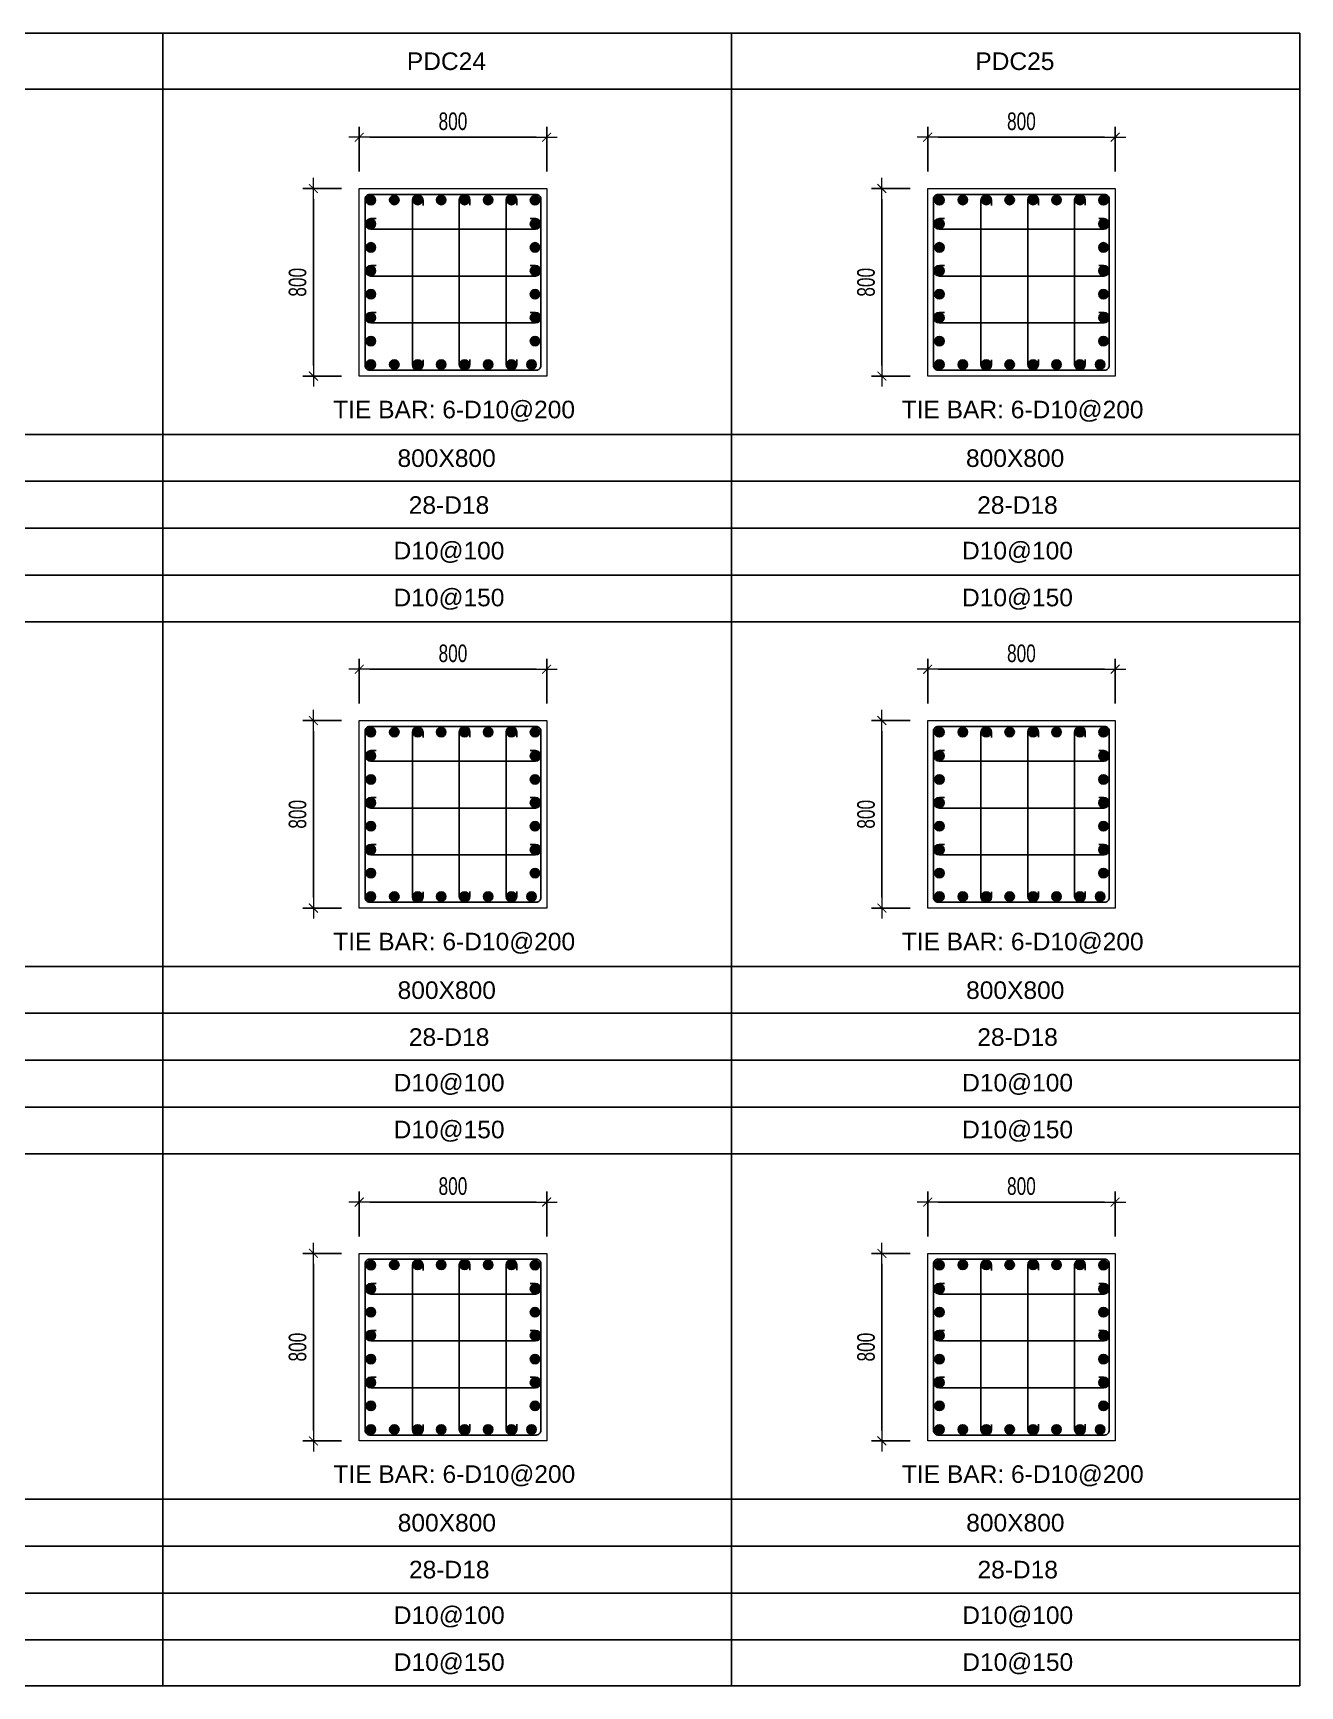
# Model space of a CAD drawing. Header units: millimetres. Extents: x 49323 to 598907, y -6102 to 181761.
# Drawn here: x 575085 to 580492, y 110784 to 117835 of the extents above; entities that cross this region are included whole.
import ezdxf
from ezdxf.enums import TextEntityAlignment as Align

# ---------------------------------------------------------------- set-up
doc = ezdxf.new("R2010")
doc.units = ezdxf.units.MM
doc.linetypes.add('CENTER2', pattern=[1.125, 0.75, -0.125, 0.125, -0.125])
doc.layers.get('Defpoints').update_dxf_attribs({"color": 151, "lineweight": 9})
for name, color, linetype in [('2', 2, 'Continuous'), ('CEN', 1, 'CENTER2'), ('STL', 3, 'Continuous'), ('TIT1', 3, 'Continuous')]:
    doc.layers.add(name, color=color, linetype=linetype)
doc.layers.add('NDC_S_CONTINUOUS', color=3, linetype='Continuous', lineweight=20)
doc.layers.add('NDC_S_DIM', color=1, linetype='Continuous', lineweight=15)
doc.styles.add('NDC_ARIAL', font='arial.ttf', dxfattribs={"width": 0.85})
doc.styles.add('NDC_DIM', font='', dxfattribs={"width": 0.75})
doc.styles.get('NDC_DIM').set_extended_font_data('Dotum')
doc.dimstyles.new('NDC_dim_30', dxfattribs={"dimscale": 30, "dimtxt": 2.5, "dimasz": 1.5, "dimexe": 1.5, "dimexo": 2.5, "dimgap": 1, "dimtad": 1, "dimdec": 0, "dimzin": 0, "dimdsep": 46, "dimtxsty": 'NDC_DIM', "dimblk": 'DIMMARK', "dimcen": 0.09, "dimdle": 1.2, "dimclrd": 1, "dimclre": 1, "dimclrt": 3, "dimadec": 0, "dimazin": 0, "dimtfac": 1, "dimtdec": 0, "dimtix": 1, "dimtofl": 0, "dimtmove": 0, "dimatfit": 3, "dimfxl": 8, "dimfxlon": 1, "dimtolj": 1, "dimtzin": 0, "dimarcsym": 0})

# ---------------------------------------------------------------- blocks, each defined once
blk = doc.blocks.new('8')
at = {"layer": '2'}
blk.add_hatch(color=256, dxfattribs=at).paths.add_polyline_path([(20, 0, 0.386127), (1.9, 19.9), (-1.9, 19.9, 0.386127), (-20, 0, 1)])
blk.add_circle((0, 0), 20, dxfattribs=at)
blk = doc.blocks.new('5')
at = {"layer": 'CEN', "rotation": 180}
blk.add_blockref('8', (0, 0), dxfattribs=at)
blk = doc.blocks.new('DIMMARK')
at = {"layer": 'NDC_S_DIM', "color": 1}
blk.add_line((-1.5, 0), (1, 0), dxfattribs=at)
at = {"layer": 'NDC_S_DIM', "color": 2, "const_width": 0.1}
blk.add_lwpolyline([(-0.42, -0.42), (0.42, 0.42)], dxfattribs=at)
blk = doc.blocks.new('*D1597')
at = {"layer": 'Defpoints', "color": 0, "ltscale": 40, "transparency": 16777216}
for p in [(577277.1, 112847.9), (576477.1, 112626.5), (577277.1, 112626.5)]:
    blk.add_point(p, dxfattribs=at)
at = {"layer": 'NDC_S_DIM', "color": 1, "lineweight": -2, "ltscale": 40, "transparency": 16777216}
for p, q in [((576477.1, 112701.5), (576477.1, 112892.9)), ((577277.1, 112701.5), (577277.1, 112892.9)), ((576522.1, 112847.9), (577232.1, 112847.9))]:
    blk.add_line(p, q, dxfattribs=at)
at = {"layer": 'NDC_S_DIM', "color": 1, "lineweight": -2, "ltscale": 40, "transparency": 16777216, "xscale": 45, "yscale": 45, "zscale": 45, "rotation": 180}
blk.add_blockref('DIMMARK', (576477.1, 112847.9), dxfattribs=at)
at = {"layer": 'NDC_S_DIM', "color": 1, "lineweight": -2, "ltscale": 40, "transparency": 16777216, "xscale": 45, "yscale": 45, "zscale": 45}
blk.add_blockref('DIMMARK', (577277.1, 112847.9), dxfattribs=at)
at = {"layer": 'NDC_S_DIM', "color": 3, "ltscale": 40, "transparency": 16777216, "insert": (576877.1, 112915.5), "char_height": 75, "attachment_point": 5, "style": 'NDC_DIM'}
blk.add_mtext('\\A1;800', dxfattribs=at)
blk = doc.blocks.new('*D1598')
at = {"layer": 'Defpoints', "color": 0, "ltscale": 40, "transparency": 16777216}
for p in [(576477.1, 112629.1), (576281.7, 111829.1), (576477.1, 111829.1)]:
    blk.add_point(p, dxfattribs=at)
at = {"layer": 'NDC_S_DIM', "color": 1, "lineweight": -2, "ltscale": 40, "transparency": 16777216}
for p, q in [((576402.1, 112629.1), (576236.7, 112629.1)), ((576281.7, 112584.1), (576281.7, 111874.1)), ((576402.1, 111829.1), (576236.7, 111829.1))]:
    blk.add_line(p, q, dxfattribs=at)
at = {"layer": 'NDC_S_DIM', "color": 1, "lineweight": -2, "ltscale": 40, "transparency": 16777216, "xscale": 45, "yscale": 45, "zscale": 45}
for p, rotation in [((576281.7, 112629.1), 90), ((576281.7, 111829.1), 270)]:
    blk.add_blockref('DIMMARK', p, dxfattribs=dict(at, rotation=rotation))
at = {"layer": 'NDC_S_DIM', "color": 3, "ltscale": 40, "transparency": 16777216, "insert": (576214.2, 112229.1), "char_height": 75, "attachment_point": 5, "rotation": 90, "style": 'NDC_DIM'}
blk.add_mtext('\\A1;800', dxfattribs=at)
blk = doc.blocks.new('*D1599')
at = {"layer": 'Defpoints', "color": 0, "ltscale": 40, "transparency": 16777216}
for p in [(577277.1, 115120.8), (576477.1, 114899.4), (577277.1, 114899.4)]:
    blk.add_point(p, dxfattribs=at)
at = {"layer": 'NDC_S_DIM', "color": 1, "lineweight": -2, "ltscale": 40, "transparency": 16777216}
for p, q in [((576477.1, 114974.4), (576477.1, 115165.8)), ((577277.1, 114974.4), (577277.1, 115165.8)), ((576522.1, 115120.8), (577232.1, 115120.8))]:
    blk.add_line(p, q, dxfattribs=at)
at = {"layer": 'NDC_S_DIM', "color": 1, "lineweight": -2, "ltscale": 40, "transparency": 16777216, "xscale": 45, "yscale": 45, "zscale": 45, "rotation": 180}
blk.add_blockref('DIMMARK', (576477.1, 115120.8), dxfattribs=at)
at = {"layer": 'NDC_S_DIM', "color": 1, "lineweight": -2, "ltscale": 40, "transparency": 16777216, "xscale": 45, "yscale": 45, "zscale": 45}
blk.add_blockref('DIMMARK', (577277.1, 115120.8), dxfattribs=at)
at = {"layer": 'NDC_S_DIM', "color": 3, "ltscale": 40, "transparency": 16777216, "insert": (576877.1, 115188.3), "char_height": 75, "attachment_point": 5, "style": 'NDC_DIM'}
blk.add_mtext('\\A1;800', dxfattribs=at)
blk = doc.blocks.new('*D1600')
at = {"layer": 'Defpoints', "color": 0, "ltscale": 40, "transparency": 16777216}
for p in [(576477.1, 114902), (576281.7, 114102), (576477.1, 114102)]:
    blk.add_point(p, dxfattribs=at)
at = {"layer": 'NDC_S_DIM', "color": 1, "lineweight": -2, "ltscale": 40, "transparency": 16777216}
for p, q in [((576402.1, 114902), (576236.7, 114902)), ((576281.7, 114857), (576281.7, 114147)), ((576402.1, 114102), (576236.7, 114102))]:
    blk.add_line(p, q, dxfattribs=at)
at = {"layer": 'NDC_S_DIM', "color": 1, "lineweight": -2, "ltscale": 40, "transparency": 16777216, "xscale": 45, "yscale": 45, "zscale": 45}
for p, rotation in [((576281.7, 114902), 90), ((576281.7, 114102), 270)]:
    blk.add_blockref('DIMMARK', p, dxfattribs=dict(at, rotation=rotation))
at = {"layer": 'NDC_S_DIM', "color": 3, "ltscale": 40, "transparency": 16777216, "insert": (576214.2, 114502), "char_height": 75, "attachment_point": 5, "rotation": 90, "style": 'NDC_DIM'}
blk.add_mtext('\\A1;800', dxfattribs=at)
blk = doc.blocks.new('*D1601')
at = {"layer": 'Defpoints', "color": 0, "ltscale": 40, "transparency": 16777216}
for p in [(577277.1, 117390.2), (576477.1, 117168.8), (577277.1, 117168.8)]:
    blk.add_point(p, dxfattribs=at)
at = {"layer": 'NDC_S_DIM', "color": 1, "lineweight": -2, "ltscale": 40, "transparency": 16777216}
for p, q in [((576477.1, 117243.8), (576477.1, 117435.2)), ((577277.1, 117243.8), (577277.1, 117435.2)), ((576522.1, 117390.2), (577232.1, 117390.2))]:
    blk.add_line(p, q, dxfattribs=at)
at = {"layer": 'NDC_S_DIM', "color": 1, "lineweight": -2, "ltscale": 40, "transparency": 16777216, "xscale": 45, "yscale": 45, "zscale": 45, "rotation": 180}
blk.add_blockref('DIMMARK', (576477.1, 117390.2), dxfattribs=at)
at = {"layer": 'NDC_S_DIM', "color": 1, "lineweight": -2, "ltscale": 40, "transparency": 16777216, "xscale": 45, "yscale": 45, "zscale": 45}
blk.add_blockref('DIMMARK', (577277.1, 117390.2), dxfattribs=at)
at = {"layer": 'NDC_S_DIM', "color": 3, "ltscale": 40, "transparency": 16777216, "insert": (576877.1, 117457.8), "char_height": 75, "attachment_point": 5, "style": 'NDC_DIM'}
blk.add_mtext('\\A1;800', dxfattribs=at)
blk = doc.blocks.new('*D1602')
at = {"layer": 'Defpoints', "color": 0, "ltscale": 40, "transparency": 16777216}
for p in [(576477.1, 117171.4), (576281.7, 116371.4), (576477.1, 116371.4)]:
    blk.add_point(p, dxfattribs=at)
at = {"layer": 'NDC_S_DIM', "color": 1, "lineweight": -2, "ltscale": 40, "transparency": 16777216}
for p, q in [((576402.1, 117171.4), (576236.7, 117171.4)), ((576281.7, 117126.4), (576281.7, 116416.4)), ((576402.1, 116371.4), (576236.7, 116371.4))]:
    blk.add_line(p, q, dxfattribs=at)
at = {"layer": 'NDC_S_DIM', "color": 1, "lineweight": -2, "ltscale": 40, "transparency": 16777216, "xscale": 45, "yscale": 45, "zscale": 45}
for p, rotation in [((576281.7, 117171.4), 90), ((576281.7, 116371.4), 270)]:
    blk.add_blockref('DIMMARK', p, dxfattribs=dict(at, rotation=rotation))
at = {"layer": 'NDC_S_DIM', "color": 3, "ltscale": 40, "transparency": 16777216, "insert": (576214.2, 116771.4), "char_height": 75, "attachment_point": 5, "rotation": 90, "style": 'NDC_DIM'}
blk.add_mtext('\\A1;800', dxfattribs=at)
blk = doc.blocks.new('*D1603')
at = {"layer": 'Defpoints', "color": 0, "ltscale": 40, "transparency": 16777216}
for p in [(579703.2, 112847.9), (578903.2, 112626.5), (579703.2, 112626.5)]:
    blk.add_point(p, dxfattribs=at)
at = {"layer": 'NDC_S_DIM', "color": 1, "lineweight": -2, "ltscale": 40, "transparency": 16777216}
for p, q in [((578903.2, 112701.5), (578903.2, 112892.9)), ((579703.2, 112701.5), (579703.2, 112892.9)), ((578948.2, 112847.9), (579658.2, 112847.9))]:
    blk.add_line(p, q, dxfattribs=at)
at = {"layer": 'NDC_S_DIM', "color": 1, "lineweight": -2, "ltscale": 40, "transparency": 16777216, "xscale": 45, "yscale": 45, "zscale": 45, "rotation": 180}
blk.add_blockref('DIMMARK', (578903.2, 112847.9), dxfattribs=at)
at = {"layer": 'NDC_S_DIM', "color": 1, "lineweight": -2, "ltscale": 40, "transparency": 16777216, "xscale": 45, "yscale": 45, "zscale": 45}
blk.add_blockref('DIMMARK', (579703.2, 112847.9), dxfattribs=at)
at = {"layer": 'NDC_S_DIM', "color": 3, "ltscale": 40, "transparency": 16777216, "insert": (579303.2, 112915.5), "char_height": 75, "attachment_point": 5, "style": 'NDC_DIM'}
blk.add_mtext('\\A1;800', dxfattribs=at)
blk = doc.blocks.new('*D1604')
at = {"layer": 'Defpoints', "color": 0, "ltscale": 40, "transparency": 16777216}
for p in [(578903.2, 112629.1), (578707.8, 111829.1), (578903.2, 111829.1)]:
    blk.add_point(p, dxfattribs=at)
at = {"layer": 'NDC_S_DIM', "color": 1, "lineweight": -2, "ltscale": 40, "transparency": 16777216}
for p, q in [((578828.2, 112629.1), (578662.8, 112629.1)), ((578707.8, 112584.1), (578707.8, 111874.1)), ((578828.2, 111829.1), (578662.8, 111829.1))]:
    blk.add_line(p, q, dxfattribs=at)
at = {"layer": 'NDC_S_DIM', "color": 1, "lineweight": -2, "ltscale": 40, "transparency": 16777216, "xscale": 45, "yscale": 45, "zscale": 45}
for p, rotation in [((578707.8, 112629.1), 90), ((578707.8, 111829.1), 270)]:
    blk.add_blockref('DIMMARK', p, dxfattribs=dict(at, rotation=rotation))
at = {"layer": 'NDC_S_DIM', "color": 3, "ltscale": 40, "transparency": 16777216, "insert": (578640.3, 112229.1), "char_height": 75, "attachment_point": 5, "rotation": 90, "style": 'NDC_DIM'}
blk.add_mtext('\\A1;800', dxfattribs=at)
blk = doc.blocks.new('*D1605')
at = {"layer": 'Defpoints', "color": 0, "ltscale": 40, "transparency": 16777216}
for p in [(579703.2, 115120.8), (578903.2, 114899.4), (579703.2, 114899.4)]:
    blk.add_point(p, dxfattribs=at)
at = {"layer": 'NDC_S_DIM', "color": 1, "lineweight": -2, "ltscale": 40, "transparency": 16777216}
for p, q in [((578903.2, 114974.4), (578903.2, 115165.8)), ((579703.2, 114974.4), (579703.2, 115165.8)), ((578948.2, 115120.8), (579658.2, 115120.8))]:
    blk.add_line(p, q, dxfattribs=at)
at = {"layer": 'NDC_S_DIM', "color": 1, "lineweight": -2, "ltscale": 40, "transparency": 16777216, "xscale": 45, "yscale": 45, "zscale": 45, "rotation": 180}
blk.add_blockref('DIMMARK', (578903.2, 115120.8), dxfattribs=at)
at = {"layer": 'NDC_S_DIM', "color": 1, "lineweight": -2, "ltscale": 40, "transparency": 16777216, "xscale": 45, "yscale": 45, "zscale": 45}
blk.add_blockref('DIMMARK', (579703.2, 115120.8), dxfattribs=at)
at = {"layer": 'NDC_S_DIM', "color": 3, "ltscale": 40, "transparency": 16777216, "insert": (579303.2, 115188.3), "char_height": 75, "attachment_point": 5, "style": 'NDC_DIM'}
blk.add_mtext('\\A1;800', dxfattribs=at)
blk = doc.blocks.new('*D1606')
at = {"layer": 'Defpoints', "color": 0, "ltscale": 40, "transparency": 16777216}
for p in [(578903.2, 114902), (578707.8, 114102), (578903.2, 114102)]:
    blk.add_point(p, dxfattribs=at)
at = {"layer": 'NDC_S_DIM', "color": 1, "lineweight": -2, "ltscale": 40, "transparency": 16777216}
for p, q in [((578828.2, 114902), (578662.8, 114902)), ((578707.8, 114857), (578707.8, 114147)), ((578828.2, 114102), (578662.8, 114102))]:
    blk.add_line(p, q, dxfattribs=at)
at = {"layer": 'NDC_S_DIM', "color": 1, "lineweight": -2, "ltscale": 40, "transparency": 16777216, "xscale": 45, "yscale": 45, "zscale": 45}
for p, rotation in [((578707.8, 114902), 90), ((578707.8, 114102), 270)]:
    blk.add_blockref('DIMMARK', p, dxfattribs=dict(at, rotation=rotation))
at = {"layer": 'NDC_S_DIM', "color": 3, "ltscale": 40, "transparency": 16777216, "insert": (578640.3, 114502), "char_height": 75, "attachment_point": 5, "rotation": 90, "style": 'NDC_DIM'}
blk.add_mtext('\\A1;800', dxfattribs=at)
blk = doc.blocks.new('*D1595')
at = {"layer": 'Defpoints', "color": 0, "ltscale": 40, "transparency": 16777216}
for p in [(579703.2, 117390.2), (578903.2, 117168.8), (579703.2, 117168.8)]:
    blk.add_point(p, dxfattribs=at)
at = {"layer": 'NDC_S_DIM', "color": 1, "lineweight": -2, "ltscale": 40, "transparency": 16777216}
for p, q in [((578903.2, 117243.8), (578903.2, 117435.2)), ((579703.2, 117243.8), (579703.2, 117435.2)), ((578948.2, 117390.2), (579658.2, 117390.2))]:
    blk.add_line(p, q, dxfattribs=at)
at = {"layer": 'NDC_S_DIM', "color": 1, "lineweight": -2, "ltscale": 40, "transparency": 16777216, "xscale": 45, "yscale": 45, "zscale": 45, "rotation": 180}
blk.add_blockref('DIMMARK', (578903.2, 117390.2), dxfattribs=at)
at = {"layer": 'NDC_S_DIM', "color": 1, "lineweight": -2, "ltscale": 40, "transparency": 16777216, "xscale": 45, "yscale": 45, "zscale": 45}
blk.add_blockref('DIMMARK', (579703.2, 117390.2), dxfattribs=at)
at = {"layer": 'NDC_S_DIM', "color": 3, "ltscale": 40, "transparency": 16777216, "insert": (579303.2, 117457.8), "char_height": 75, "attachment_point": 5, "style": 'NDC_DIM'}
blk.add_mtext('\\A1;800', dxfattribs=at)
blk = doc.blocks.new('*D1596')
at = {"layer": 'Defpoints', "color": 0, "ltscale": 40, "transparency": 16777216}
for p in [(578903.2, 117171.4), (578707.8, 116371.4), (578903.2, 116371.4)]:
    blk.add_point(p, dxfattribs=at)
at = {"layer": 'NDC_S_DIM', "color": 1, "lineweight": -2, "ltscale": 40, "transparency": 16777216}
for p, q in [((578828.2, 117171.4), (578662.8, 117171.4)), ((578707.8, 117126.4), (578707.8, 116416.4)), ((578828.2, 116371.4), (578662.8, 116371.4))]:
    blk.add_line(p, q, dxfattribs=at)
at = {"layer": 'NDC_S_DIM', "color": 1, "lineweight": -2, "ltscale": 40, "transparency": 16777216, "xscale": 45, "yscale": 45, "zscale": 45}
for p, rotation in [((578707.8, 117171.4), 90), ((578707.8, 116371.4), 270)]:
    blk.add_blockref('DIMMARK', p, dxfattribs=dict(at, rotation=rotation))
at = {"layer": 'NDC_S_DIM', "color": 3, "ltscale": 40, "transparency": 16777216, "insert": (578640.3, 116771.4), "char_height": 75, "attachment_point": 5, "rotation": 90, "style": 'NDC_DIM'}
blk.add_mtext('\\A1;800', dxfattribs=at)

msp = doc.modelspace()

# ---------------------------------------------------------------- linework, layer by layer
at = {"layer": '2', "lineweight": -2, "ltscale": 1000}
for points in [[(577252.1, 117126.4), (577252.1, 116416.4, -0.414214), (577232.1, 116396.4), (576522.1, 116396.4, -0.414214), (576502.1, 116416.4), (576502.1, 117126.4, -0.414214), (576522.1, 117146.4), (577232.1, 117146.4, -0.414214)], [(577252.1, 114857), (577252.1, 114147, -0.414214), (577232.1, 114127), (576522.1, 114127, -0.414214), (576502.1, 114147), (576502.1, 114857, -0.414214), (576522.1, 114877), (577232.1, 114877, -0.414214)], [(577252.1, 112584.1), (577252.1, 111874.1, -0.414214), (577232.1, 111854.1), (576522.1, 111854.1, -0.414214), (576502.1, 111874.1), (576502.1, 112584.1, -0.414214), (576522.1, 112604.1), (577232.1, 112604.1, -0.414214)]]:
    msp.add_lwpolyline(points, format="xyb", close=True, dxfattribs=at)
at = {"layer": '2'}
for points in [[(576749.4, 116441), (576749.4, 116418.9, -1), (576704.3, 116418.9), (576704.3, 117120.9, -1), (576749.4, 117120.9), (576749.4, 117098.8)], [(576949.4, 116442.5), (576949.4, 116420.4, -1), (576904.3, 116420.4), (576904.3, 117122.4, -1), (576949.4, 117122.4), (576949.4, 117100.2)], [(577149.4, 116442.5), (577149.4, 116420.4, -1), (577104.3, 116420.4), (577104.3, 117122.4, -1), (577149.4, 117122.4), (577149.4, 117100.2)], [(576549, 117042.9), (576526.9, 117042.9, 1), (576526.9, 116997.9), (577228.9, 116997.9, 1), (577228.9, 117042.9), (577206.8, 117042.9)], [(576549, 116842.9), (576526.9, 116842.9, 1), (576526.9, 116797.9), (577228.9, 116797.9, 1), (577228.9, 116842.9), (577206.8, 116842.9)], [(576549, 116642.9), (576526.9, 116642.9, 1), (576526.9, 116597.9), (577228.9, 116597.9, 1), (577228.9, 116642.9), (577206.8, 116642.9)], [(576749.4, 114171.6), (576749.4, 114149.4, -1), (576704.3, 114149.4), (576704.3, 114851.5, -1), (576749.4, 114851.5), (576749.4, 114829.3)], [(576949.4, 114173.1), (576949.4, 114150.9, -1), (576904.3, 114150.9), (576904.3, 114852.9, -1), (576949.4, 114852.9), (576949.4, 114830.8)], [(577149.4, 114173.1), (577149.4, 114150.9, -1), (577104.3, 114150.9), (577104.3, 114852.9, -1), (577149.4, 114852.9), (577149.4, 114830.8)], [(576549, 114773.5), (576526.9, 114773.5, 1), (576526.9, 114728.5), (577228.9, 114728.5, 1), (577228.9, 114773.5), (577206.8, 114773.5)], [(576549, 114573.5), (576526.9, 114573.5, 1), (576526.9, 114528.5), (577228.9, 114528.5, 1), (577228.9, 114573.5), (577206.8, 114573.5)], [(576549, 114373.5), (576526.9, 114373.5, 1), (576526.9, 114328.5), (577228.9, 114328.5, 1), (577228.9, 114373.5), (577206.8, 114373.5)], [(576749.4, 111898.7), (576749.4, 111876.6, -1), (576704.3, 111876.6), (576704.3, 112578.6, -1), (576749.4, 112578.6), (576749.4, 112556.4)], [(576949.4, 111900.2), (576949.4, 111878.1, -1), (576904.3, 111878.1), (576904.3, 112580.1, -1), (576949.4, 112580.1), (576949.4, 112557.9)], [(577149.4, 111900.2), (577149.4, 111878.1, -1), (577104.3, 111878.1), (577104.3, 112580.1, -1), (577149.4, 112580.1), (577149.4, 112557.9)], [(576549, 112500.6), (576526.9, 112500.6, 1), (576526.9, 112455.6), (577228.9, 112455.6, 1), (577228.9, 112500.6), (577206.8, 112500.6)], [(576549, 112300.6), (576526.9, 112300.6, 1), (576526.9, 112255.6), (577228.9, 112255.6, 1), (577228.9, 112300.6), (577206.8, 112300.6)], [(576549, 112100.6), (576526.9, 112100.6, 1), (576526.9, 112055.6), (577228.9, 112055.6, 1), (577228.9, 112100.6), (577206.8, 112100.6)]]:
    msp.add_lwpolyline(points, format="xyb", dxfattribs=at)
at = {"layer": '2', "lineweight": -2, "ltscale": 1000, "elevation": 0}
for points in [[(579678.2, 117126.4), (579678.2, 116416.4, -0.414214), (579658.2, 116396.4), (578948.2, 116396.4, -0.414214), (578928.2, 116416.4), (578928.2, 117126.4, -0.414214), (578948.2, 117146.4), (579658.2, 117146.4, -0.414214)], [(579678.2, 114857), (579678.2, 114147, -0.414214), (579658.2, 114127), (578948.2, 114127, -0.414214), (578928.2, 114147), (578928.2, 114857, -0.414214), (578948.2, 114877), (579658.2, 114877, -0.414214)], [(579678.2, 112584.1), (579678.2, 111874.1, -0.414214), (579658.2, 111854.1), (578948.2, 111854.1, -0.414214), (578928.2, 111874.1), (578928.2, 112584.1, -0.414214), (578948.2, 112604.1), (579658.2, 112604.1, -0.414214)]]:
    msp.add_lwpolyline(points, format="xyb", close=True, dxfattribs=at)
at = {"layer": '2', "elevation": 0}
for points in [[(579175.5, 116441), (579175.5, 116418.9, -1), (579130.4, 116418.9), (579130.4, 117120.9, -1), (579175.5, 117120.9), (579175.5, 117098.8)], [(579375.5, 116442.5), (579375.5, 116420.4, -1), (579330.4, 116420.4), (579330.4, 117122.4, -1), (579375.5, 117122.4), (579375.5, 117100.2)], [(579575.5, 116442.5), (579575.5, 116420.4, -1), (579530.4, 116420.4), (579530.4, 117122.4, -1), (579575.5, 117122.4), (579575.5, 117100.2)], [(578975.1, 117042.9), (578953, 117042.9, 1), (578953, 116997.9), (579655, 116997.9, 1), (579655, 117042.9), (579632.9, 117042.9)], [(578975.1, 116842.9), (578953, 116842.9, 1), (578953, 116797.9), (579655, 116797.9, 1), (579655, 116842.9), (579632.9, 116842.9)], [(578975.1, 116642.9), (578953, 116642.9, 1), (578953, 116597.9), (579655, 116597.9, 1), (579655, 116642.9), (579632.9, 116642.9)], [(579175.5, 114171.6), (579175.5, 114149.4, -1), (579130.4, 114149.4), (579130.4, 114851.5, -1), (579175.5, 114851.5), (579175.5, 114829.3)], [(579375.5, 114173.1), (579375.5, 114150.9, -1), (579330.4, 114150.9), (579330.4, 114852.9, -1), (579375.5, 114852.9), (579375.5, 114830.8)], [(579575.5, 114173.1), (579575.5, 114150.9, -1), (579530.4, 114150.9), (579530.4, 114852.9, -1), (579575.5, 114852.9), (579575.5, 114830.8)], [(578975.1, 114773.5), (578953, 114773.5, 1), (578953, 114728.5), (579655, 114728.5, 1), (579655, 114773.5), (579632.9, 114773.5)], [(578975.1, 114573.5), (578953, 114573.5, 1), (578953, 114528.5), (579655, 114528.5, 1), (579655, 114573.5), (579632.9, 114573.5)], [(578975.1, 114373.5), (578953, 114373.5, 1), (578953, 114328.5), (579655, 114328.5, 1), (579655, 114373.5), (579632.9, 114373.5)], [(579175.5, 111898.7), (579175.5, 111876.6, -1), (579130.4, 111876.6), (579130.4, 112578.6, -1), (579175.5, 112578.6), (579175.5, 112556.4)], [(579375.5, 111900.2), (579375.5, 111878.1, -1), (579330.4, 111878.1), (579330.4, 112580.1, -1), (579375.5, 112580.1), (579375.5, 112557.9)], [(579575.5, 111900.2), (579575.5, 111878.1, -1), (579530.4, 111878.1), (579530.4, 112580.1, -1), (579575.5, 112580.1), (579575.5, 112557.9)], [(578975.1, 112500.6), (578953, 112500.6, 1), (578953, 112455.6), (579655, 112455.6, 1), (579655, 112500.6), (579632.9, 112500.6)], [(578975.1, 112300.6), (578953, 112300.6, 1), (578953, 112255.6), (579655, 112255.6, 1), (579655, 112300.6), (579632.9, 112300.6)], [(578975.1, 112100.6), (578953, 112100.6, 1), (578953, 112055.6), (579655, 112055.6, 1), (579655, 112100.6), (579632.9, 112100.6)]]:
    msp.add_lwpolyline(points, format="xyb", dxfattribs=at)
at = {"layer": 'NDC_S_CONTINUOUS', "ltscale": 70}
for points in [[(577277.1, 117171.4), (577277.1, 116371.4), (576477.1, 116371.4), (576477.1, 117171.4), (577277.1, 117171.4)], [(577277.1, 114902), (577277.1, 114102), (576477.1, 114102), (576477.1, 114902), (577277.1, 114902)], [(577277.1, 112629.1), (577277.1, 111829.1), (576477.1, 111829.1), (576477.1, 112629.1), (577277.1, 112629.1)]]:
    msp.add_lwpolyline(points, dxfattribs=at)
at = {"layer": 'NDC_S_CONTINUOUS', "ltscale": 70, "elevation": 0}
for points in [[(579703.2, 117171.4), (579703.2, 116371.4), (578903.2, 116371.4), (578903.2, 117171.4), (579703.2, 117171.4)], [(579703.2, 114902), (579703.2, 114102), (578903.2, 114102), (578903.2, 114902), (579703.2, 114902)], [(579703.2, 112629.1), (579703.2, 111829.1), (578903.2, 111829.1), (578903.2, 112629.1), (579703.2, 112629.1)]]:
    msp.add_lwpolyline(points, dxfattribs=at)
at = {"layer": 'TIT1', "color": 2}
msp.add_line((568875.8, 117834.5), (580491.9, 117834.5), dxfattribs=at)
at = {"layer": 'TIT1'}
for p, q in [((575639.7, 117834.5), (575639.7, 110783.8)), ((578065.8, 117834.5), (578065.8, 110783.8)), ((580491.9, 117834.5), (580491.9, 110783.8)), ((580491.9, 117834.5), (580491.9, 110783.8)), ((580491.9, 117594.5), (568874.1, 117594.5)), ((568875.8, 117594.5), (580491.9, 117594.5)), ((580491.9, 115322.6), (568874.6, 115322.6)), ((580491.9, 113053.1), (568875.2, 113053.1)), ((580491.9, 110783.8), (568875.2, 110783.8))]:
    msp.add_line(p, q, dxfattribs=at)
at = {"layer": 'TIT1', "color": 8}
for p, q in [((580491.9, 116122.6), (569502.5, 116122.6)), ((580491.9, 115922.6), (569502.5, 115922.6)), ((580491.9, 115722.6), (569502.5, 115722.6)), ((580491.9, 115522.6), (569931.7, 115522.6)), ((580491.9, 113853.1), (569503, 113853.1)), ((580491.9, 113653.1), (569503, 113653.1)), ((580491.9, 113453.1), (569503, 113453.1)), ((580491.9, 113253.1), (569932.3, 113253.1)), ((580491.9, 111580.2), (569503.6, 111580.2)), ((580491.9, 111380.2), (569503.6, 111380.2)), ((580491.9, 111180.2), (569503.6, 111180.2)), ((580491.9, 110980.2), (569932.8, 110980.2))]:
    msp.add_line(p, q, dxfattribs=at)

# ---------------------------------------------------------------- block references
at = {"layer": 'STL', "xscale": -1}
for p in [(576526.9, 117121.4), (578953, 117121.4), (576526.9, 117020.4), (578953, 117020.4), (576526.9, 116920.4), (578953, 116920.4), (576526.9, 116820.4), (578953, 116820.4), (576526.9, 116720.4), (578953, 116720.4), (576526.9, 116620.4), (578953, 116620.4), (576526.9, 116520.4), (578953, 116520.4), (576526.9, 116420.4), (578953, 116420.4), (576526.9, 114852), (578953, 114852), (576526.9, 114751), (578953, 114751), (576526.9, 114651), (578953, 114651), (576526.9, 114551), (578953, 114551), (576526.9, 114451), (578953, 114451), (576526.9, 114351), (578953, 114351), (576526.9, 114251), (578953, 114251), (576526.9, 114151), (578953, 114151), (576526.9, 112579.1), (578953, 112579.1), (576526.9, 112478.1), (578953, 112478.1), (576526.9, 112378.1), (578953, 112378.1), (576526.9, 112278.1), (578953, 112278.1), (576526.9, 112178.1), (578953, 112178.1), (576526.9, 112078.1), (578953, 112078.1), (576526.9, 111978.1), (578953, 111978.1), (576526.9, 111878.1), (578953, 111878.1)]:
    msp.add_blockref('5', p, dxfattribs=at)
at = {"layer": 'STL', "xscale": -1, "rotation": 270}
for p in [(576626.9, 117122.4), (576726.9, 117122.4), (576826.9, 117122.4), (576926.9, 117122.4), (577026.9, 117122.4), (577126.9, 117122.4), (579053, 117122.4), (579153, 117122.4), (579253, 117122.4), (579353, 117122.4), (579453, 117122.4), (579553, 117122.4), (576526.9, 116420.4), (576626.9, 116420.4), (576726.9, 116420.4), (576826.9, 116420.4), (576926.9, 116420.4), (577026.9, 116420.4), (577126.9, 116420.4), (577212.8, 116420.4), (578953, 116420.4), (579053, 116420.4), (579153, 116420.4), (579253, 116420.4), (579353, 116420.4), (579453, 116420.4), (579553, 116420.4), (579638.9, 116420.4), (576626.9, 114852.9), (576726.9, 114852.9), (576826.9, 114852.9), (576926.9, 114852.9), (577026.9, 114852.9), (577126.9, 114852.9), (579053, 114852.9), (579153, 114852.9), (579253, 114852.9), (579353, 114852.9), (579453, 114852.9), (579553, 114852.9), (576526.9, 114151), (576626.9, 114151), (576726.9, 114151), (576826.9, 114151), (576926.9, 114151), (577026.9, 114151), (577126.9, 114151), (577212.8, 114151), (578953, 114151), (579053, 114151), (579153, 114151), (579253, 114151), (579353, 114151), (579453, 114151), (579553, 114151), (579638.9, 114151), (576626.9, 112580.1), (576726.9, 112580.1), (576826.9, 112580.1), (576926.9, 112580.1), (577026.9, 112580.1), (577126.9, 112580.1), (579053, 112580.1), (579153, 112580.1), (579253, 112580.1), (579353, 112580.1), (579453, 112580.1), (579553, 112580.1), (576526.9, 111878.1), (576626.9, 111878.1), (576726.9, 111878.1), (576826.9, 111878.1), (576926.9, 111878.1), (577026.9, 111878.1), (577126.9, 111878.1), (577212.8, 111878.1), (578953, 111878.1), (579053, 111878.1), (579153, 111878.1), (579253, 111878.1), (579353, 111878.1), (579453, 111878.1), (579553, 111878.1), (579638.9, 111878.1)]:
    msp.add_blockref('5', p, dxfattribs=at)
at = {"layer": 'STL'}
for p in [(577227.3, 117121.4), (579653.4, 117121.4), (577227.3, 117020.4), (579653.4, 117020.4), (577227.3, 116920.4), (579653.4, 116920.4), (577227.3, 116820.4), (579653.4, 116820.4), (577227.3, 116720.4), (579653.4, 116720.4), (577227.3, 116620.4), (579653.4, 116620.4), (577227.3, 116520.4), (579653.4, 116520.4), (577227.3, 114852), (579653.4, 114852), (577227.3, 114751), (579653.4, 114751), (577227.3, 114651), (579653.4, 114651), (577227.3, 114551), (579653.4, 114551), (577227.3, 114451), (579653.4, 114451), (577227.3, 114351), (579653.4, 114351), (577227.3, 114251), (579653.4, 114251), (577227.3, 112579.1), (579653.4, 112579.1), (577227.3, 112478.1), (579653.4, 112478.1), (577227.3, 112378.1), (579653.4, 112378.1), (577227.3, 112278.1), (579653.4, 112278.1), (577227.3, 112178.1), (579653.4, 112178.1), (577227.3, 112078.1), (579653.4, 112078.1), (577227.3, 111978.1), (579653.4, 111978.1)]:
    msp.add_blockref('5', p, dxfattribs=at)

# ---------------------------------------------------------------- texts
at = {"layer": 'TIT1', "color": 2, "style": 'NDC_ARIAL'}
for s, p in [('PDC24', (576849.2, 117714.5)), ('PDC25', (579275.3, 117714.5))]:
    msp.add_text(s, height=75, dxfattribs=at).set_placement(p, align=Align.MIDDLE)
at = {"layer": 'TIT1', "style": 'NDC_ARIAL'}
for s, p in [('TIE BAR: 6-D10@200', (576882, 116223.1)), ('TIE BAR: 6-D10@200', (579308.1, 116223.1)), ('800X800', (576850.2, 116021.2)), ('800X800', (579276.3, 116021.2)), ('28-D18', (576860.2, 115821.2)), ('28-D18', (579286.3, 115821.2)), ('D10@100', (576860.2, 115621.2)), ('D10@100', (579286.3, 115621.2)), ('D10@150', (576860.2, 115421.2)), ('D10@150', (579286.3, 115421.2)), ('TIE BAR: 6-D10@200', (576882.5, 113953.7)), ('TIE BAR: 6-D10@200', (579308.6, 113953.7)), ('800X800', (576850.7, 113751.8)), ('800X800', (579276.8, 113751.8)), ('28-D18', (576860.7, 113551.8)), ('28-D18', (579286.8, 113551.8)), ('D10@100', (576860.7, 113351.8)), ('D10@100', (579286.8, 113351.8)), ('D10@150', (576860.7, 113151.8)), ('D10@150', (579286.8, 113151.8)), ('TIE BAR: 6-D10@200', (576883, 111682)), ('TIE BAR: 6-D10@200', (579309.1, 111682)), ('800X800', (576851.2, 111480.1)), ('800X800', (579277.3, 111480.1)), ('28-D18', (576861.3, 111280.1)), ('28-D18', (579287.4, 111280.1)), ('D10@100', (576861.3, 111080.1)), ('D10@100', (579287.4, 111080.1)), ('D10@150', (576861.3, 110880.1)), ('D10@150', (579287.4, 110880.1))]:
    msp.add_text(s, height=75, dxfattribs=at).set_placement(p, align=Align.MIDDLE)

# ---------------------------------------------------------------- dimensions: what is measured, and where the dimension line sits
at = {"layer": 'NDC_S_DIM', "ltscale": 40}
for base, p1, p2, picture, middle in [((577277.1, 117390.2), (576477.1, 117168.8), (577277.1, 117168.8), '*D1601', (576877.1, 117457.8)), ((579703.2, 117390.2), (578903.2, 117168.8), (579703.2, 117168.8), '*D1595', (579303.2, 117457.8)), ((577277.1, 115120.8), (576477.1, 114899.4), (577277.1, 114899.4), '*D1599', (576877.1, 115188.3)), ((579703.2, 115120.8), (578903.2, 114899.4), (579703.2, 114899.4), '*D1605', (579303.2, 115188.3)), ((577277.1, 112847.9), (576477.1, 112626.5), (577277.1, 112626.5), '*D1597', (576877.1, 112915.5)), ((579703.2, 112847.9), (578903.2, 112626.5), (579703.2, 112626.5), '*D1603', (579303.2, 112915.5))]:
    dim = msp.add_linear_dim(base=base, p1=p1, p2=p2, dimstyle='NDC_dim_30', dxfattribs=at)
    dim.commit()
    dim.dimension.update_dxf_attribs({"geometry": picture, "text_midpoint": middle})
for base, p1, p2, picture, middle in [((576281.7, 116371.4), (576477.1, 117171.4), (576477.1, 116371.4), '*D1602', (576214.2, 116771.4)), ((578707.8, 116371.4), (578903.2, 117171.4), (578903.2, 116371.4), '*D1596', (578640.3, 116771.4)), ((576281.7, 114102), (576477.1, 114902), (576477.1, 114102), '*D1600', (576214.2, 114502)), ((578707.8, 114102), (578903.2, 114902), (578903.2, 114102), '*D1606', (578640.3, 114502)), ((576281.7, 111829.1), (576477.1, 112629.1), (576477.1, 111829.1), '*D1598', (576214.2, 112229.1)), ((578707.8, 111829.1), (578903.2, 112629.1), (578903.2, 111829.1), '*D1604', (578640.3, 112229.1))]:
    dim = msp.add_linear_dim(base=base, p1=p1, p2=p2, angle=90, dimstyle='NDC_dim_30', dxfattribs=at)
    dim.commit()
    dim.dimension.update_dxf_attribs({"geometry": picture, "text_midpoint": middle})

doc.saveas('drawing.dxf')
